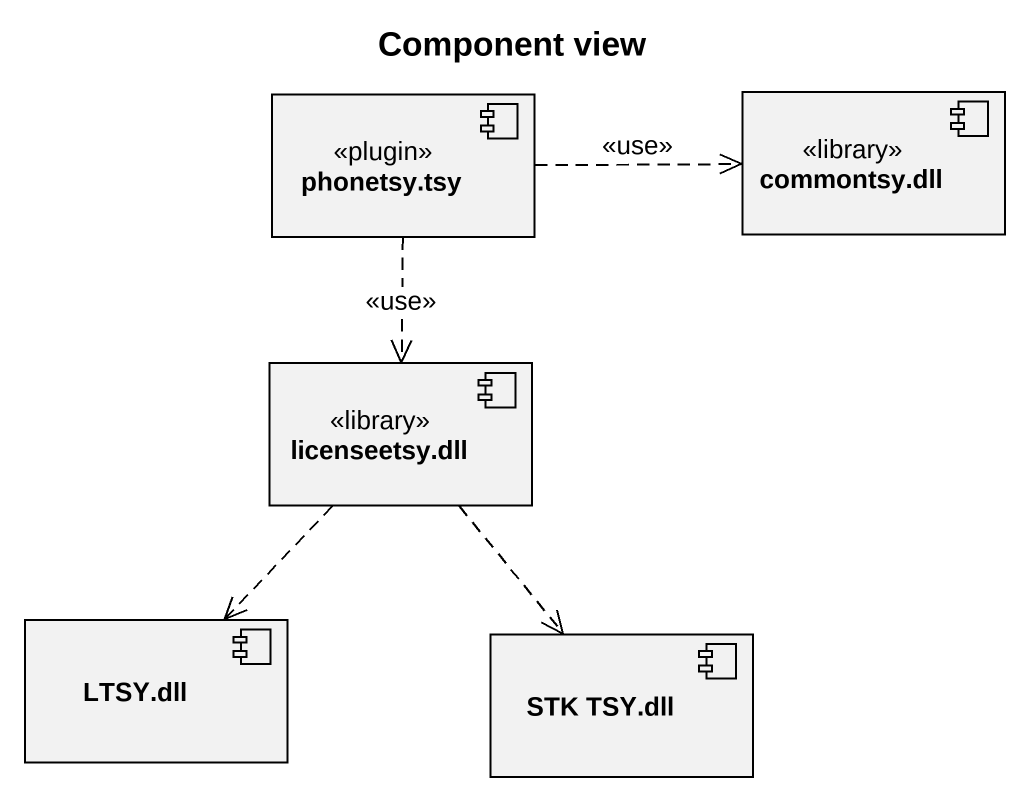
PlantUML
@startuml
title Component view
component "phonetsy.tsy" as phonetsy_tsy <<plugin>>
component "commontsy.dll" as commontsy_dll <<library>>
component "licenseetsy.dll" as licenseetsy_dll <<library>>
component "LTSY.dll" as LTSY_dll
component "STK TSY.dll" as STK_TSY_dll
phonetsy_tsy .right.> commontsy_dll : <<use>>
phonetsy_tsy ..> licenseetsy_dll : <<use>>
licenseetsy_dll ..> LTSY_dll
licenseetsy_dll ..> STK_TSY_dll
@enduml
